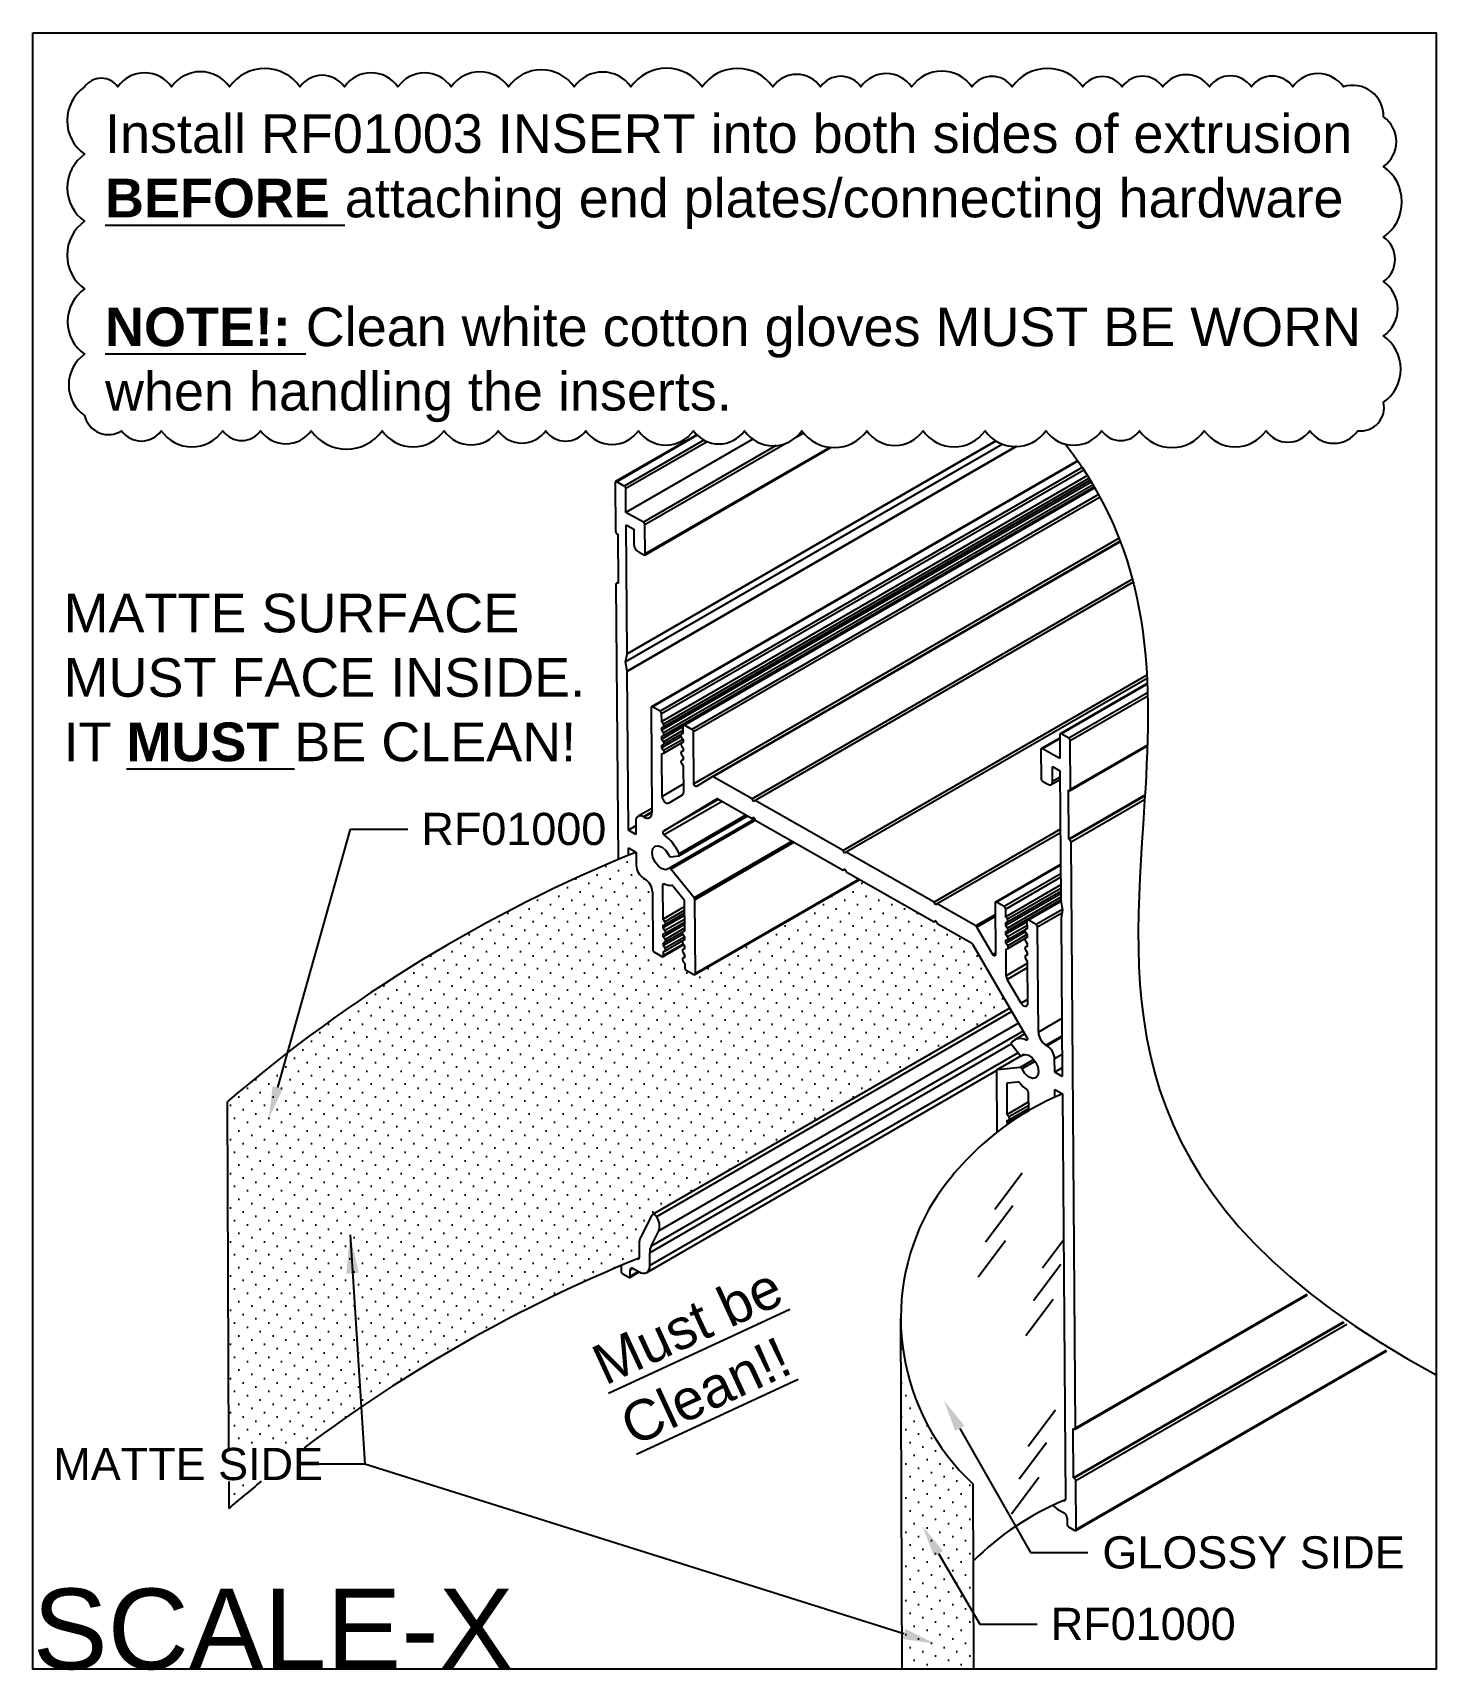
# Model space of a CAD drawing. Extents: x 0 to 6.54, y -7.63 to 0.
import ezdxf
from ezdxf import colors
from ezdxf.entities.mleader import LeaderData, LeaderLine
from ezdxf.math import Vec2, Vec3

# ---------------------------------------------------------------- set-up
doc = ezdxf.new("R2010")
doc.units = 0
doc.header["$LTSCALE"] = 0.5
doc.header["$MEASUREMENT"] = 0
for name, color, linetype in [('Dimension', 10, 'CONTINUOUS'), ('FAB DWG', 221, 'CONTINUOUS'), ('Hardware', 242, 'CONTINUOUS'), ('Housing', 150, 'CONTINUOUS')]:
    doc.layers.add(name, color=color, linetype=linetype)
doc.layers.add('Text-Unprinted', color=131, linetype='CONTINUOUS', plot=False)
doc.styles.add('LSAD_Standard', font='arial.ttf')
doc.styles.get("Standard").update_dxf_attribs({"font": 'arial.ttf'})
doc.dimstyles.get("Standard").update_dxf_attribs({"dimtxt": 0.18, "dimasz": 0.18, "dimexe": 0.18, "dimexo": 0.0625, "dimgap": 0.09, "dimtad": 0, "dimtih": 1, "dimtoh": 1, "dimdec": 4, "dimzin": 0, "dimdsep": 46, "dimtxsty": 'Standard', "dimcen": 0.09, "dimadec": 0, "dimazin": 0, "dimtfac": 1, "dimtdec": 4, "dimtofl": 0, "dimtmove": 0, "dimatfit": 3, "dimfxl": 1, "dimtolj": 1, "dimtzin": 0, "dimarcsym": 0})
pattern_1 = [(45, (1545.573763, -641.432466), (-0.0198873782, 0.0596621347), [0, -0.05625])]

msp = doc.modelspace()

# ---------------------------------------------------------------- hatches: boundary and pattern name
at = {"layer": 'Hardware', "ltscale": 0.5, "transparency": 16777216}
h = msp.add_hatch(dxfattribs=at)
h.set_pattern_fill('DOTS', color=256, scale=0.9, angle=45)
h.set_pattern_definition(pattern_1)
h.paths.add_polyline_path([(2.8195, -3.8141, 0.081452), (0.907, -4.9805), (0.9142, -6.8749, -0.081169), (2.8195, -5.7115)])
h = msp.add_hatch(dxfattribs=at)
h.set_pattern_fill('DOTS', color=256, scale=0.9, angle=45)
h.set_pattern_definition(pattern_1)
h.paths.add_polyline_path([(4.5543, -4.5441), (4.381, -4.2458), (4.3759, -4.2405), (3.8545, -3.9447), (3.0863, -4.388), (3.0819, -4.3881), (2.8884, -4.2782), (2.8884, -4.0031), (2.8485, -3.9396), (2.8195, -3.9064), (2.8195, -5.7115), (2.8266, -5.7118), (2.8266, -5.7073), (2.8261, -5.6431), (2.8324, -5.6122), (2.8867, -5.5069)])
h = msp.add_hatch(dxfattribs=at)
h.set_pattern_fill('DOTS', color=256, scale=0.9, angle=45)
h.set_pattern_definition([(45, (1539.573763, -641.432466), (-0.0198873782, 0.0596621347), [0, -0.05625])])
edge = h.paths.add_edge_path()
edge.add_arc((4.2976, -7.8676), 0.26, 69.81825, 110.18175)
edge.add_arc((4.1301, -7.7212), 0.1248, 51.42047, 128.57953)
edge.add_line((4.0523, -7.6236), (4.0462, -5.9967))
edge.add_arc((5.0999, -5.9889), 1.0538, 180.42545, 227.01326)
edge.add_line((4.3815, -6.7597), (4.3873, -7.6236))

# ---------------------------------------------------------------- linework, layer by layer
at = {"layer": 'Dimension', "transparency": 16777216}
msp.add_open_spline([(4.8141, -1.9171), (5.2537, -2.4884), (5.1566, -3.9732), (5.0595, -5.458), (6.5419, -6.2521)], degree=3, knots=[0.344981, 0.344981, 0.344981, 0.344981, 1, 1.966926, 1.966926, 1.966926, 1.966926], dxfattribs=at)
at = {"layer": 'FAB DWG', "transparency": 16777216}
msp.add_lwpolyline([(0.242, -0.252, 0.520567), (0.242, -0.5662, 0.520567), (0.242, -0.8782, 0.520567), (0.242, -1.1936, 0.520567), (0.242, -1.4981, 0.520567), (0.242, -1.7835, 0.520567), (0.4145, -1.8541, 0.520567), (0.5987, -1.8541, 0.520567), (0.8859, -1.8541, 0.520567), (1.0623, -1.8541, 0.520567), (1.2978, -1.8541, 0.520567), (1.6283, -1.8541, 0.520567), (1.917, -1.8541, 0.520567), (2.1699, -1.8541, 0.520567), (2.3908, -1.8541, 0.520567), (2.5773, -1.8541, 0.520567), (2.8231, -1.8541, 0.520567), (3.0796, -1.8541, 0.520567), (3.3169, -1.8541, 0.520567), (3.5853, -1.8541, 0.520567), (3.8871, -1.8541, 0.520567), (4.15, -1.8541, 0.520567), (4.4393, -1.8541, 0.520567), (4.7223, -1.8541, 0.520567), (4.982, -1.8541, 0.520567), (5.1593, -1.8541, 0.520567), (5.4606, -1.8541, 0.520567), (5.7485, -1.8541, 0.520567), (5.9525, -1.8541, 0.520567), (6.1765, -1.8541, 0.520567), (6.296, -1.7217, 0.520567), (6.296, -1.4128, 0.520567), (6.296, -1.1592, 0.520567), (6.296, -0.952, 0.520567), (6.296, -0.6229, 0.520567), (6.296, -0.392, 0.520567), (6.1089, -0.252, 0.520567), (5.8729, -0.252, 0.520567), (5.6805, -0.252, 0.520567), (5.4844, -0.252, 0.520567), (5.2671, -0.252, 0.520567), (5.0774, -0.252, 0.520567), (4.8943, -0.252, 0.520567), (4.5652, -0.252, 0.520567), (4.3776, -0.252, 0.520567), (4.0966, -0.252, 0.520567), (3.8605, -0.252, 0.520567), (3.6716, -0.252, 0.520567), (3.4498, -0.252, 0.520567), (3.1206, -0.252, 0.520567), (2.7881, -0.252, 0.520567), (2.5238, -0.252, 0.520567), (2.218, -0.252, 0.520567), (1.9503, -0.252, 0.520567), (1.7021, -0.252, 0.520567), (1.4524, -0.252, 0.520567), (1.2457, -0.252, 0.520567), (0.9172, -0.252, 0.520567), (0.6468, -0.252, 0.520567), (0.3967, -0.252, 0.520567)], format="xyb", close=True, dxfattribs=at)
at = {"layer": 'Hardware', "ltscale": 0.5, "transparency": 16777216}
for p, q in [((0.907, -4.9805), (0.9132, -6.592)), ((4.6115, -5.313), (4.4841, -5.4828)), ((4.569, -5.4651), (4.4416, -5.6349)), ((4.5336, -5.6278), (4.4062, -5.7976)), ((4.8042, -5.6259), (4.7066, -5.7561)), ((4.7915, -5.7384), (4.6641, -5.9082)), ((4.7561, -5.9011), (4.6287, -6.0709)), ((4.0523, -7.6236), (4.0462, -5.9889)), ((4.7672, -6.4166), (4.6398, -6.5864)), ((4.7248, -6.5687), (4.5973, -6.7385)), ((0.9138, -6.7488), (0.9142, -6.8749)), ((4.3815, -6.7597), (4.3847, -7.6236)), ((4.6894, -6.7314), (4.5619, -6.9012))]:
    msp.add_line(p, q, dxfattribs=at)
for centre, radius, start, end in [((5.4194, -10.2284), 6.9212, 112.12812, 130.68993), ((5.3018, -6.1555), 1.3117, 112.5323, 149.18548), ((5.0999, -5.9889), 1.0538, 151.34658, 227.01326), ((5.4266, -12.1229), 6.9212, 112.12812, 126.953), ((5.4266, -12.1229), 6.9212, 129.06103, 130.68993), ((5.3088, -8.0499), 1.3117, 112.5323, 134.9062)]:
    msp.add_arc(centre, radius, start, end, dxfattribs=at)
at = {"layer": 'Housing', "linetype": 'Continuous', "transparency": 16777216}
for p, q in [((3.0953, -1.8729), (2.717, -2.0913)), ((3.0974, -1.875), (2.7219, -2.0918)), ((3.1281, -1.8978), (2.7573, -2.1118)), ((3.1435, -1.9052), (2.7644, -2.124)), ((3.3561, -1.8936), (2.7652, -2.2348)), ((4.4899, -1.902), (2.7701, -2.8948)), ((4.4887, -1.9012), (2.7702, -2.8933)), ((3.5941, -1.8657), (3.548, -1.8923)), ((3.5854, -1.8543), (3.585, -1.8546)), ((4.5197, -1.9166), (2.7636, -2.9304)), ((4.5823, -1.9278), (2.7706, -2.9736)), ((4.5855, -1.9277), (2.7708, -2.9753)), ((3.4659, -1.9233), (2.8465, -2.2809)), ((2.8526, -2.4331), (3.7205, -1.932)), ((3.5171, -1.9101), (2.8537, -2.2931)), ((3.7154, -1.9315), (2.8547, -2.4284)), ((4.8703, -1.9939), (2.884, -3.1406)), ((4.8719, -1.9963), (2.8889, -3.1411)), ((4.8916, -2.0254), (2.9243, -3.1611)), ((4.8994, -2.0372), (2.9314, -3.1733)), ((2.7149, -2.096), (2.7166, -2.3223)), ((2.7573, -2.1118), (2.7219, -2.0918)), ((2.7652, -2.2348), (2.7644, -2.124)), ((4.916, -2.0631), (2.9317, -3.2086)), ((4.9347, -2.0935), (2.932, -3.2496)), ((4.9236, -2.0754), (2.9396, -3.2208)), ((4.9421, -2.1059), (2.9399, -3.2618)), ((2.9401, -3.2331), (4.9294, -2.0848)), ((2.9404, -3.2741), (4.9476, -2.1154)), ((4.9493, -2.1183), (3.0325, -3.2248)), ((4.9507, -2.1208), (3.0374, -3.2253)), ((4.9679, -2.1513), (3.0728, -3.2454)), ((4.9747, -2.1637), (3.0799, -3.2576)), ((2.8465, -2.2809), (2.7652, -2.2348)), ((2.7237, -2.3345), (2.7273, -2.3365)), ((2.7273, -2.3365), (2.729, -2.5661)), ((2.7657, -2.2922), (2.801, -2.3122)), ((2.7702, -2.8933), (2.7657, -2.2922)), ((2.801, -2.3122), (2.8015, -2.3819)), ((2.8547, -2.4284), (2.8537, -2.2931)), ((5.0632, -2.3546), (3.0817, -3.4985)), ((2.8229, -2.4186), (2.8477, -2.4326)), ((5.0687, -2.3689), (3.1669, -3.4667)), ((5.0697, -2.3716), (3.1719, -3.4671)), ((2.7184, -2.5683), (2.7281, -3.8519)), ((2.7289, -2.5588), (2.7205, -2.5637)), ((2.729, -2.5621), (2.7255, -2.5641)), ((2.729, -2.5661), (2.7255, -2.5641)), ((5.1257, -2.546), (3.3526, -3.5696)), ((5.1293, -2.5601), (3.3667, -3.5776)), ((2.7636, -2.9304), (2.7701, -2.8948)), ((2.7706, -2.9736), (2.7636, -2.9304)), ((2.7764, -3.715), (2.7708, -2.9753)), ((5.1931, -2.9927), (3.7768, -3.8102)), ((5.1939, -3.0084), (3.791, -3.8183)), ((5.1949, -3.0319), (4.7887, -3.2664)), ((5.1951, -3.0352), (4.7936, -3.2669)), ((5.1964, -3.0748), (4.829, -3.2869)), ((5.1968, -3.0909), (4.8361, -3.2992)), ((2.8819, -3.1453), (2.8856, -3.634)), ((2.9243, -3.1611), (2.8889, -3.1411)), ((2.9317, -3.2086), (2.9314, -3.1733)), ((2.9396, -3.2208), (2.9317, -3.2086)), ((2.9319, -3.2365), (2.9397, -3.2333)), ((2.932, -3.2496), (2.9319, -3.2365)), ((2.9399, -3.2618), (2.932, -3.2496)), ((2.9322, -3.2775), (2.94, -3.2743)), ((2.9323, -3.2906), (2.9322, -3.2775)), ((3.0304, -3.234), (2.9323, -3.2906)), ((3.0225, -3.2798), (2.9326, -3.3316)), ((3.0306, -3.2506), (2.9402, -3.3028)), ((2.9407, -3.3151), (3.0306, -3.2632)), ((3.0307, -3.2634), (3.0224, -3.2682)), ((3.0307, -3.2635), (3.0228, -3.268)), ((3.0307, -3.2648), (3.0228, -3.268)), ((3.0304, -3.2295), (3.0307, -3.2648)), ((3.0728, -3.2454), (3.0374, -3.2253)), ((3.0817, -3.4985), (3.0799, -3.2576)), ((4.7866, -3.2711), (4.7875, -3.3818)), ((4.829, -3.2869), (4.7936, -3.2669)), ((2.9402, -3.3028), (2.9323, -3.2906)), ((2.9325, -3.3185), (2.9403, -3.3153)), ((2.9326, -3.3316), (2.9325, -3.3185)), ((2.9405, -3.3438), (2.9326, -3.3316)), ((2.9328, -3.3595), (2.9406, -3.3563)), ((3.0304, -3.2919), (2.9405, -3.3438)), ((2.941, -3.3561), (3.031, -3.3042)), ((3.031, -3.3044), (3.0227, -3.3092)), ((3.0229, -3.2805), (3.0309, -3.2927)), ((3.0313, -3.3454), (3.0231, -3.3502)), ((3.031, -3.3045), (3.0232, -3.309)), ((3.031, -3.3058), (3.0232, -3.309)), ((3.0233, -3.3215), (3.0312, -3.3337)), ((3.0313, -3.3455), (3.0235, -3.35)), ((3.0313, -3.3468), (3.0235, -3.35)), ((3.0309, -3.2927), (3.031, -3.3058)), ((3.0312, -3.3337), (3.0313, -3.3468)), ((4.6991, -3.3399), (4.7002, -3.4752)), ((4.7867, -3.2858), (4.7012, -3.3352)), ((4.7868, -3.2891), (4.7062, -3.3357)), ((4.7875, -3.3818), (4.7062, -3.3357)), ((4.8358, -3.5301), (5.1952, -3.3227)), ((4.8378, -3.5255), (4.8361, -3.2992)), ((5.1953, -3.3191), (4.8378, -3.5255)), ((2.9343, -3.5581), (2.9328, -3.3595)), ((3.0316, -3.3865), (3.0234, -3.3912)), ((3.0236, -3.3626), (3.0315, -3.3747)), ((3.0316, -3.3865), (3.0238, -3.391)), ((3.0316, -3.3878), (3.0238, -3.391)), ((3.0239, -3.4036), (3.0318, -3.4157)), ((3.0315, -3.3747), (3.0316, -3.3878)), ((3.0318, -3.4157), (3.0327, -3.5398)), ((4.7525, -3.4191), (4.7879, -3.4392)), ((4.7531, -3.4889), (4.7525, -3.4191)), ((3.0324, -3.5014), (2.9343, -3.5581)), ((3.1669, -3.4667), (3.0938, -3.5111)), ((3.3526, -3.5696), (3.1719, -3.4671)), ((4.7073, -3.4874), (4.732, -3.5014)), ((4.7469, -3.5028), (4.7882, -3.4789)), ((4.7881, -3.4686), (4.7531, -3.4889)), ((4.7879, -3.4392), (4.7924, -4.0411)), ((2.9397, -3.7202), (3.1883, -3.5692)), ((3.1969, -3.5717), (2.9397, -3.7202)), ((3.2132, -3.5809), (2.9438, -3.7364)), ((3.0277, -3.5513), (2.9646, -3.5896)), ((3.1933, -3.5696), (3.3533, -3.6604)), ((3.3597, -3.5818), (3.3526, -3.5696)), ((3.3667, -3.5776), (3.3597, -3.5818)), ((3.7768, -3.8102), (3.3667, -3.5776)), ((4.8273, -3.5277), (4.8308, -3.5297)), ((4.829, -3.7573), (4.8273, -3.5277)), ((5.1839, -3.5524), (4.829, -3.7573)), ((5.1837, -3.5566), (4.8326, -3.7593)), ((5.1826, -3.5735), (4.8397, -3.7715)), ((2.8854, -3.6134), (2.8216, -3.6503)), ((2.8856, -3.6299), (2.8463, -3.6526)), ((2.8505, -3.655), (2.8463, -3.6526)), ((2.8856, -3.6348), (2.8505, -3.655)), ((3.0118, -3.8346), (3.3332, -3.649)), ((3.3249, -3.6443), (3.0126, -3.8246)), ((3.3533, -3.6604), (3.3603, -3.6562)), ((3.3604, -3.6563), (3.3533, -3.6604)), ((3.3603, -3.6562), (3.3674, -3.6684)), ((2.8114, -3.6948), (2.7764, -3.715)), ((2.8117, -3.735), (2.7764, -3.715)), ((2.8113, -3.6735), (2.8117, -3.735)), ((3.3643, -3.6631), (2.9655, -3.8933)), ((3.3686, -3.6691), (2.974, -3.8968)), ((3.3674, -3.6684), (3.7775, -3.901)), ((4.7899, -3.7109), (4.2011, -4.0509)), ((4.7901, -3.7271), (4.2152, -4.0589)), ((2.7769, -3.7969), (2.8123, -3.817)), ((2.7771, -3.8315), (2.7769, -3.7969)), ((3.5394, -3.766), (3.0822, -4.0299)), ((3.5492, -3.7715), (3.0858, -4.039)), ((3.784, -3.8225), (3.7768, -3.8102)), ((4.8326, -3.7593), (4.829, -3.7573)), ((4.8602, -6.5007), (4.8397, -3.7715)), ((2.8123, -3.817), (2.8128, -3.8786)), ((2.9736, -3.8388), (3.0103, -3.835)), ((3.791, -3.8183), (3.784, -3.8225)), ((4.2011, -4.0509), (3.791, -3.8183)), ((4.7912, -3.875), (4.4876, -4.0502)), ((4.7912, -3.8783), (4.4926, -4.0507)), ((2.8485, -3.9396), (2.8527, -3.942)), ((2.9446, -3.9658), (2.9374, -3.9699)), ((3.0822, -4.0299), (2.974, -3.8968)), ((3.0863, -4.3882), (3.8545, -3.9447)), ((3.8515, -3.943), (3.0884, -4.3835)), ((3.7775, -3.901), (3.7845, -3.8969)), ((3.7846, -3.897), (3.7775, -3.901)), ((3.7845, -3.8969), (3.7917, -3.9091)), ((3.7917, -3.9091), (4.2018, -4.1417)), ((4.7915, -3.9186), (4.5279, -4.0707)), ((4.7916, -3.9348), (4.5351, -4.083)), ((2.8884, -4.0031), (2.8904, -4.2712)), ((2.9386, -4.1296), (2.9374, -3.9699)), ((2.9853, -3.9763), (3.0365, -4.0394)), ((3.0365, -4.0394), (3.0376, -4.1857)), ((3.0884, -4.3835), (3.0858, -4.039)), ((4.7919, -3.9701), (4.5353, -4.1182)), ((4.7922, -4.0111), (4.5356, -4.1593)), ((4.792, -3.9868), (4.5433, -4.1304)), ((4.7923, -4.0278), (4.5436, -4.1714)), ((4.5438, -4.1427), (4.7921, -3.9994)), ((4.5441, -4.1837), (4.7924, -4.0404)), ((4.7926, -4.0428), (4.7998, -4.087)), ((3.0367, -4.0729), (2.9386, -4.1296)), ((3.037, -4.1139), (2.9389, -4.1706)), ((3.0369, -4.0895), (2.9465, -4.1417)), ((2.947, -4.154), (3.037, -4.1021)), ((4.2082, -4.0631), (4.2011, -4.0509)), ((4.2152, -4.0589), (4.2082, -4.0631)), ((4.3959, -4.1614), (4.2152, -4.0589)), ((4.486, -4.1094), (4.3959, -4.1614)), ((4.486, -4.1175), (4.4009, -4.1666)), ((4.4856, -4.0549), (4.4874, -4.2958)), ((4.5279, -4.0707), (4.4926, -4.0507)), ((4.5353, -4.1182), (4.5351, -4.083)), ((4.5433, -4.1304), (4.5353, -4.1182)), ((4.7928, -4.044), (4.6361, -4.1345)), ((4.7933, -4.047), (4.6411, -4.1349)), ((4.7993, -4.084), (4.6764, -4.155)), ((4.7971, -4.1016), (4.6835, -4.1672)), ((4.7998, -4.087), (4.7932, -4.1232)), ((2.9465, -4.1417), (2.9386, -4.1296)), ((2.9388, -4.1574), (2.9466, -4.1542)), ((2.9389, -4.1706), (2.9388, -4.1574)), ((2.9468, -4.1827), (2.9389, -4.1706)), ((2.9391, -4.1984), (2.9469, -4.1952)), ((3.0374, -4.1549), (2.9392, -4.2116)), ((3.0372, -4.1305), (2.9468, -4.1827)), ((3.0375, -4.1715), (2.9471, -4.2237)), ((2.9473, -4.195), (3.0373, -4.1431)), ((2.9476, -4.236), (3.0376, -4.1841)), ((3.0376, -4.1844), (3.0294, -4.1891)), ((3.0376, -4.1844), (3.0298, -4.1889)), ((3.0376, -4.1857), (3.0298, -4.1889)), ((4.2018, -4.1417), (4.2088, -4.1375)), ((4.2088, -4.1376), (4.2018, -4.1417)), ((4.2088, -4.1375), (4.2159, -4.1497)), ((4.2159, -4.1497), (4.3759, -4.2405)), ((4.4753, -4.2947), (4.4009, -4.1666)), ((4.5355, -4.1461), (4.5433, -4.1429)), ((4.5356, -4.1593), (4.5355, -4.1461)), ((4.5436, -4.1714), (4.5356, -4.1593)), ((4.5358, -4.1871), (4.5437, -4.1839)), ((4.5359, -4.2003), (4.5358, -4.1871)), ((4.6341, -4.1436), (4.5359, -4.2003)), ((4.6261, -4.1894), (4.5363, -4.2413)), ((4.6342, -4.1602), (4.5439, -4.2124)), ((4.5444, -4.2247), (4.6343, -4.1728)), ((4.6343, -4.1731), (4.6261, -4.1778)), ((4.6343, -4.1731), (4.6265, -4.1776)), ((4.6343, -4.1744), (4.6265, -4.1776)), ((4.6266, -4.1902), (4.6345, -4.2023)), ((4.6341, -4.1391), (4.6343, -4.1744)), ((4.6764, -4.155), (4.6411, -4.1349)), ((4.6872, -4.6559), (4.6835, -4.1672)), ((4.7931, -4.1248), (4.7986, -4.862)), ((2.9378, -4.304), (3.0341, -4.2484)), ((2.9392, -4.2116), (2.9391, -4.1984)), ((2.9471, -4.2237), (2.9392, -4.2116)), ((2.9394, -4.2394), (2.9472, -4.2362)), ((2.9395, -4.2526), (2.9394, -4.2394)), ((3.0294, -4.2007), (2.9395, -4.2526)), ((2.9475, -4.2647), (2.9395, -4.2526)), ((3.0324, -4.2459), (2.9399, -4.2993)), ((3.0373, -4.2128), (2.9475, -4.2647)), ((2.948, -4.2771), (3.0379, -4.2251)), ((3.0379, -4.2254), (3.0297, -4.2301)), ((3.0299, -4.2015), (3.0378, -4.2136)), ((3.0382, -4.2664), (3.03, -4.2711)), ((3.0379, -4.2254), (3.0301, -4.2299)), ((3.0379, -4.2267), (3.0301, -4.2299)), ((3.0302, -4.2425), (3.0381, -4.2546)), ((3.0382, -4.2664), (3.0304, -4.2709)), ((3.0382, -4.2677), (3.0304, -4.2709)), ((3.0378, -4.2136), (3.0379, -4.2267)), ((3.0381, -4.2546), (3.0382, -4.2677)), ((4.381, -4.2458), (4.634, -4.6813)), ((4.5439, -4.2124), (4.5359, -4.2003)), ((4.5362, -4.2281), (4.544, -4.2249)), ((4.5363, -4.2413), (4.5362, -4.2281)), ((4.5442, -4.2534), (4.5363, -4.2413)), ((4.5365, -4.2691), (4.5443, -4.2659)), ((4.5374, -4.3932), (4.5365, -4.2691)), ((4.634, -4.2015), (4.5442, -4.2534)), ((4.5447, -4.2657), (4.6346, -4.2138)), ((4.6346, -4.2141), (4.6264, -4.2188)), ((4.6349, -4.2551), (4.6267, -4.2598)), ((4.6346, -4.2141), (4.6268, -4.2186)), ((4.6346, -4.2154), (4.6268, -4.2186)), ((4.6269, -4.2312), (4.6348, -4.2433)), ((4.6349, -4.2551), (4.6271, -4.2596)), ((4.6349, -4.2564), (4.6271, -4.2596)), ((4.6272, -4.2722), (4.6351, -4.2843)), ((4.6345, -4.2023), (4.6346, -4.2154)), ((4.6348, -4.2433), (4.6349, -4.2564)), ((2.8975, -4.2834), (2.9329, -4.3035)), ((2.9397, -4.2804), (2.9475, -4.2773)), ((2.9399, -4.2993), (2.9397, -4.2804)), ((3.0385, -4.3074), (3.0303, -4.3121)), ((3.0305, -4.2835), (3.0384, -4.2956)), ((3.0385, -4.3074), (3.0307, -4.3119)), ((3.0385, -4.3087), (3.0307, -4.3119)), ((3.0308, -4.3245), (3.0387, -4.3366)), ((3.0384, -4.2956), (3.0385, -4.3087)), ((3.0387, -4.3366), (3.0389, -4.3555)), ((4.4873, -4.2878), (4.4753, -4.2947)), ((4.6355, -4.3366), (4.5374, -4.3932)), ((4.6352, -4.2961), (4.627, -4.3008)), ((4.6352, -4.2961), (4.6274, -4.3006)), ((4.6352, -4.2974), (4.6274, -4.3006)), ((4.6275, -4.3132), (4.6355, -4.3253)), ((4.6351, -4.2843), (4.6352, -4.2974)), ((4.6355, -4.3253), (4.6369, -4.5238)), ((3.046, -4.3677), (3.0814, -4.3877)), ((4.6357, -4.3569), (4.5426, -4.4106)), ((4.6068, -4.5211), (4.5426, -4.4106)), ((4.5543, -4.5441), (2.888, -5.506)), ((4.5633, -4.5596), (2.9068, -5.5158)), ((4.6368, -4.5038), (4.6068, -4.5211)), ((4.6167, -4.6516), (2.882, -5.653)), ((4.5947, -4.6136), (2.9188, -5.5811)), ((4.7966, -4.5928), (4.6872, -4.6559)), ((4.5614, -4.7107), (2.8757, -5.6839)), ((4.5644, -4.7165), (4.6016, -4.7622)), ((4.6242, -4.6645), (4.5744, -4.6933)), ((4.636, -4.6895), (4.63, -4.6929)), ((4.7972, -4.6741), (4.7229, -4.717)), ((4.7271, -4.7194), (4.7229, -4.717)), ((4.7972, -4.6789), (4.7271, -4.7194)), ((4.5934, -4.7522), (2.8761, -5.7436)), ((4.6072, -4.7661), (4.4935, -4.8317)), ((4.6077, -4.7662), (4.4949, -4.8313)), ((4.6657, -4.7835), (4.602, -4.8202)), ((4.61, -4.7657), (4.619, -4.7606)), ((4.6186, -4.7607), (4.6106, -4.7653)), ((4.6722, -4.7922), (4.6111, -4.8274)), ((4.7978, -4.7602), (4.7628, -4.7805)), ((4.7633, -4.842), (4.7628, -4.7805)), ((2.8616, -5.7761), (4.4915, -4.8352)), ((4.4914, -4.8364), (4.4936, -5.1224)), ((4.602, -4.8202), (4.4949, -4.8313)), ((4.7983, -4.8217), (4.7633, -4.842)), ((4.7986, -4.862), (4.7633, -4.842)), ((4.5412, -4.8928), (4.5919, -4.8876)), ((4.5423, -5.0392), (4.5412, -4.8928)), ((4.64, -4.9357), (4.6407, -5.0235)), ((4.7639, -4.924), (4.7991, -4.944)), ((4.7641, -4.9591), (4.7639, -4.924)), ((4.7991, -4.944), (4.8132, -6.8341)), ((4.6404, -4.9825), (4.5423, -5.0392)), ((4.6407, -5.0235), (4.5426, -5.0802)), ((4.6405, -4.9991), (4.5502, -5.0513)), ((4.5507, -5.0637), (4.6406, -5.0117)), ((4.5502, -5.0513), (4.5423, -5.0392)), ((4.5425, -5.067), (4.5503, -5.0639)), ((4.5426, -5.0802), (4.5425, -5.067)), ((4.5451, -5.0841), (4.5426, -5.0802)), ((2.8851, -5.5092), (2.8324, -5.6122)), ((2.8261, -5.6431), (2.8266, -5.7073)), ((2.882, -5.653), (2.9188, -5.5811)), ((2.8266, -5.7075), (2.8195, -5.7115)), ((2.8761, -5.7436), (2.8757, -5.6839)), ((2.7423, -5.7434), (2.7425, -5.7699)), ((2.7497, -5.7821), (2.778, -5.7981)), ((2.7829, -5.7986), (2.8272, -5.773)), ((2.799, -5.757), (2.7847, -5.7653)), ((2.785, -5.794), (2.7847, -5.7653)), ((2.8242, -5.7713), (2.785, -5.794)), ((2.7988, -5.7569), (2.827, -5.7729)), ((4.8582, -6.5054), (5.9415, -5.88)), ((5.939, -5.878), (4.8602, -6.5007)), ((6.1087, -6.0067), (4.8514, -6.7325)), ((6.1119, -6.0089), (4.8549, -6.7345)), ((6.1246, -6.0179), (4.8621, -6.7467)), ((4.8617, -6.9777), (6.3116, -6.1408)), ((6.3087, -6.139), (4.8638, -6.9731)), ((4.8497, -6.5029), (4.8532, -6.5049)), ((4.8514, -6.7325), (4.8497, -6.5029)), ((4.8549, -6.7345), (4.8514, -6.7325)), ((4.8638, -6.9731), (4.8621, -6.7467)), ((4.8132, -6.8343), (4.8062, -6.8383)), ((4.7786, -6.8799), (4.8069, -6.8959)), ((4.8214, -6.92), (4.8214, -6.9486)), ((4.8284, -6.9608), (4.8567, -6.9772))]:
    msp.add_line(p, q, dxfattribs=at)
at = {"layer": 'Housing', "linetype": 'Continuous', "transparency": 16777216, "flags": 128}
for points in [[(2.9397, -3.2333), (2.9407, -3.2326), (2.9415, -3.2316), (2.942, -3.2302), (2.9422, -3.2285), (2.942, -3.2266), (2.9415, -3.2246), (2.9407, -3.2227), (2.9396, -3.2208)], [(2.94, -3.2743), (2.9411, -3.2736), (2.9418, -3.2726), (2.9423, -3.2712), (2.9425, -3.2695), (2.9423, -3.2676), (2.9418, -3.2656), (2.941, -3.2637), (2.9399, -3.2618)], [(3.0228, -3.268), (3.0218, -3.2687), (3.021, -3.2697), (3.0205, -3.2712), (3.0204, -3.2728), (3.0206, -3.2747), (3.0211, -3.2767), (3.0219, -3.2787), (3.0229, -3.2805)], [(2.9403, -3.3153), (2.9414, -3.3146), (2.9422, -3.3136), (2.9426, -3.3122), (2.9428, -3.3105), (2.9426, -3.3086), (2.9421, -3.3066), (2.9413, -3.3047), (2.9402, -3.3028)], [(2.9406, -3.3563), (2.9417, -3.3557), (2.9425, -3.3546), (2.9429, -3.3532), (2.9431, -3.3515), (2.9429, -3.3496), (2.9424, -3.3476), (2.9416, -3.3457), (2.9405, -3.3438)], [(3.0232, -3.309), (3.0221, -3.3097), (3.0213, -3.3107), (3.0208, -3.3122), (3.0207, -3.3138), (3.0209, -3.3157), (3.0214, -3.3177), (3.0222, -3.3197), (3.0233, -3.3215)], [(3.0235, -3.35), (3.0224, -3.3507), (3.0216, -3.3517), (3.0211, -3.3532), (3.021, -3.3548), (3.0212, -3.3567), (3.0217, -3.3587), (3.0225, -3.3607), (3.0236, -3.3626)], [(3.0238, -3.391), (3.0227, -3.3917), (3.0219, -3.3928), (3.0214, -3.3942), (3.0213, -3.3958), (3.0215, -3.3977), (3.022, -3.3997), (3.0228, -3.4017), (3.0239, -3.4036)], [(3.0938, -3.5111), (3.0922, -3.5116), (3.0902, -3.5113), (3.0882, -3.5103), (3.0861, -3.5086), (3.0843, -3.5063), (3.0829, -3.5037), (3.082, -3.5011), (3.0817, -3.4985)], [(2.9646, -3.5896), (2.9605, -3.5909), (2.9556, -3.5902), (2.9504, -3.5875), (2.9454, -3.5832), (2.9409, -3.5776), (2.9374, -3.5712), (2.9351, -3.5644), (2.9343, -3.5581)], [(2.9438, -3.7364), (2.9419, -3.7347), (2.9403, -3.7326), (2.939, -3.7302), (2.9381, -3.7277), (2.9377, -3.7253), (2.9379, -3.7231), (2.9385, -3.7214), (2.9397, -3.7202)], [(2.9649, -3.8937), (2.9514, -3.8993), (2.9344, -3.8955), (2.9166, -3.8829), (2.9013, -3.8636), (2.8908, -3.8409), (2.887, -3.8186), (2.8905, -3.8004), (2.9007, -3.7894), (2.9159, -3.7875), (2.9336, -3.7949), (2.9507, -3.8105), (2.9645, -3.8316)], [(3.0103, -3.835), (3.0115, -3.8347), (3.0125, -3.834), (3.0132, -3.833), (3.0137, -3.8316), (3.0138, -3.83), (3.0137, -3.8283), (3.0133, -3.8264), (3.0126, -3.8246)], [(2.9374, -3.9699), (2.9375, -3.9685), (2.9378, -3.9673), (2.9384, -3.9663), (2.9391, -3.9655), (2.9401, -3.965), (2.9411, -3.9648), (2.9423, -3.9649), (2.9435, -3.9653)], [(2.974, -3.8968), (2.9729, -3.8956), (2.9717, -3.8945), (2.9704, -3.8937), (2.9691, -3.8931), (2.9679, -3.8928), (2.9668, -3.8928), (2.9658, -3.8931), (2.9649, -3.8937)], [(2.9466, -4.1542), (2.9477, -4.1536), (2.9485, -4.1525), (2.9489, -4.1511), (2.9491, -4.1494), (2.9489, -4.1475), (2.9484, -4.1456), (2.9476, -4.1436), (2.9465, -4.1417)], [(2.9469, -4.1952), (2.948, -4.1946), (2.9488, -4.1935), (2.9493, -4.1921), (2.9494, -4.1904), (2.9492, -4.1885), (2.9487, -4.1866), (2.9479, -4.1846), (2.9468, -4.1827)], [(3.0298, -4.1889), (3.0287, -4.1896), (3.0279, -4.1907), (3.0275, -4.1921), (3.0273, -4.1937), (3.0275, -4.1956), (3.028, -4.1976), (3.0288, -4.1996), (3.0299, -4.2015)], [(4.5433, -4.1429), (4.5444, -4.1423), (4.5452, -4.1412), (4.5457, -4.1398), (4.5458, -4.1381), (4.5456, -4.1362), (4.5451, -4.1342), (4.5443, -4.1323), (4.5433, -4.1304)], [(4.5437, -4.1839), (4.5447, -4.1833), (4.5455, -4.1822), (4.546, -4.1808), (4.5461, -4.1791), (4.546, -4.1772), (4.5454, -4.1752), (4.5446, -4.1733), (4.5436, -4.1714)], [(4.6265, -4.1776), (4.6255, -4.1783), (4.6247, -4.1794), (4.6242, -4.1808), (4.624, -4.1824), (4.6242, -4.1843), (4.6247, -4.1863), (4.6255, -4.1883), (4.6266, -4.1902)], [(2.9472, -4.2362), (2.9483, -4.2356), (2.9491, -4.2345), (2.9496, -4.2331), (2.9497, -4.2314), (2.9495, -4.2295), (2.949, -4.2276), (2.9482, -4.2256), (2.9471, -4.2237)], [(2.9475, -4.2773), (2.9486, -4.2766), (2.9494, -4.2755), (2.9499, -4.2741), (2.95, -4.2724), (2.9498, -4.2705), (2.9493, -4.2686), (2.9485, -4.2666), (2.9475, -4.2647)], [(3.0301, -4.2299), (3.029, -4.2306), (3.0282, -4.2317), (3.0278, -4.2331), (3.0276, -4.2348), (3.0278, -4.2366), (3.0283, -4.2386), (3.0291, -4.2406), (3.0302, -4.2425)], [(3.0304, -4.2709), (3.0293, -4.2716), (3.0286, -4.2727), (3.0281, -4.2741), (3.0279, -4.2758), (3.0281, -4.2776), (3.0286, -4.2796), (3.0294, -4.2816), (3.0305, -4.2835)], [(4.544, -4.2249), (4.545, -4.2243), (4.5458, -4.2232), (4.5463, -4.2218), (4.5464, -4.2201), (4.5463, -4.2182), (4.5458, -4.2163), (4.5449, -4.2143), (4.5439, -4.2124)], [(4.5443, -4.2659), (4.5453, -4.2653), (4.5461, -4.2642), (4.5466, -4.2628), (4.5468, -4.2611), (4.5466, -4.2592), (4.5461, -4.2573), (4.5453, -4.2553), (4.5442, -4.2534)], [(4.6268, -4.2186), (4.6258, -4.2193), (4.625, -4.2204), (4.6245, -4.2218), (4.6243, -4.2234), (4.6245, -4.2253), (4.625, -4.2273), (4.6258, -4.2293), (4.6269, -4.2312)], [(4.6271, -4.2596), (4.6261, -4.2603), (4.6253, -4.2614), (4.6248, -4.2628), (4.6246, -4.2644), (4.6248, -4.2663), (4.6253, -4.2683), (4.6261, -4.2703), (4.6272, -4.2722)], [(3.0307, -4.3119), (3.0296, -4.3126), (3.0289, -4.3137), (3.0284, -4.3151), (3.0282, -4.3168), (3.0284, -4.3186), (3.0289, -4.3206), (3.0297, -4.3226), (3.0308, -4.3245)], [(4.4874, -4.2958), (4.4871, -4.298), (4.4862, -4.2997), (4.4848, -4.3007), (4.4831, -4.3009), (4.481, -4.3003), (4.479, -4.299), (4.477, -4.2971), (4.4753, -4.2947)], [(4.6274, -4.3006), (4.6264, -4.3013), (4.6256, -4.3024), (4.6251, -4.3038), (4.625, -4.3055), (4.6251, -4.3073), (4.6256, -4.3093), (4.6265, -4.3113), (4.6275, -4.3132)], [(4.6369, -4.5238), (4.6362, -4.5293), (4.634, -4.5335), (4.6306, -4.536), (4.6261, -4.5366), (4.6211, -4.5351), (4.6159, -4.5319), (4.611, -4.5271), (4.6068, -4.5211)], [(4.634, -4.6813), (4.6351, -4.6837), (4.6359, -4.6862), (4.636, -4.6886), (4.6357, -4.6906), (4.6349, -4.6921), (4.6336, -4.6931), (4.6319, -4.6933), (4.63, -4.6929)], [(4.6016, -4.7622), (4.6027, -4.7634), (4.6039, -4.7645), (4.6052, -4.7653), (4.6064, -4.7659), (4.6077, -4.7662), (4.6088, -4.7662), (4.6098, -4.7659), (4.6106, -4.7653)], [(4.6106, -4.7653), (4.6242, -4.7597), (4.6412, -4.7635), (4.6589, -4.7762), (4.6743, -4.7954), (4.6848, -4.8182), (4.6886, -4.8405), (4.6851, -4.8586), (4.6749, -4.8696), (4.6597, -4.8715), (4.642, -4.8641), (4.6248, -4.8485), (4.6111, -4.8274)], [(4.5503, -5.0639), (4.5513, -5.0632), (4.5521, -5.0621), (4.5526, -5.0607), (4.5528, -5.059), (4.5526, -5.0571), (4.5521, -5.0552), (4.5513, -5.0532), (4.5502, -5.0513)], [(2.9068, -5.5158), (2.9041, -5.5122), (2.9011, -5.5093), (2.8979, -5.507), (2.8947, -5.5056), (2.8917, -5.5051), (2.889, -5.5056), (2.8867, -5.5069), (2.8851, -5.5092)]]:
    msp.add_lwpolyline(points, dxfattribs=at)
at = {"layer": 'Housing', "linetype": 'Continuous', "transparency": 16777216}
for centre, radius, start, end in [((2.7192, -2.0952), 0.00437, 51.66862, 190.07256), ((2.749, -2.1248), 0.0154, 2.89225, 57.68466), ((2.8383, -2.2939), 0.0154, 2.89283, 57.68408), ((2.7319, -2.3215), 0.0154, 182.8924, 237.6845), ((2.8476, -2.3796), 0.0461, 182.89278, 237.68478), ((2.8504, -2.4292), 0.00437, 231.66834, 10.07572), ((2.7227, -2.5676), 0.00437, 51.66897, 190.0751), ((2.762, -2.8934), 0.00818, 349.93796, 0.70975), ((2.7598, -2.9755), 0.011, 0.64258, 9.48664), ((2.8862, -3.1445), 0.00437, 51.66601, 190.07517), ((2.9161, -3.1741), 0.0154, 2.8919, 57.68501), ((3.0347, -3.2287), 0.00437, 51.66881, 190.07452), ((3.0645, -3.2583), 0.0154, 2.89305, 57.68484), ((4.7909, -3.2703), 0.00437, 51.66664, 190.07455), ((4.7034, -3.3391), 0.00437, 51.66997, 190.0741), ((4.8208, -3.2999), 0.0154, 2.89225, 57.68466), ((3.1691, -3.4712), 0.00495, 54.73336, 115.62962), ((4.7155, -3.4744), 0.0154, 182.89342, 237.68348), ((4.7402, -3.4911), 0.0131, 231.6682, 10.07395), ((3.02, -3.5411), 0.0128, 307.00264, 5.96368), ((3.1904, -3.5737), 0.00495, 54.74218, 115.6208), ((4.8335, -3.5263), 0.00437, 231.66862, 10.07256), ((2.8328, -3.6697), 0.0218, 51.66837, 190.07367), ((2.8641, -3.6379), 0.0218, 231.66863, 10.0737), ((2.807, -3.914), 0.2241, 23.50944, 52.39051), ((4.8243, -3.7723), 0.0154, 2.894, 57.6829), ((2.8895, -3.8747), 0.0768, 182.89278, 237.68462), ((2.9749, -3.8277), 0.0111, 200.1422, 263.17753), ((2.8116, -4.0069), 0.0768, 2.89244, 57.68495), ((2.9761, -3.8931), 0.0792, 245.69351, 271.62905), ((2.9776, -3.9815), 0.00924, 34.11411, 85.13749), ((3.0704, -4.0398), 0.0154, 2.99695, 40.01766), ((4.8034, -4.041), 0.0109, 180.63128, 189.49937), ((4.4899, -4.0541), 0.00437, 51.6683, 190.07288), ((4.5197, -4.0837), 0.0154, 2.89265, 57.68426), ((4.3884, -4.1736), 0.0143, 28.96903, 58.41969), ((4.6384, -4.1383), 0.00437, 51.66995, 190.07412), ((4.6682, -4.168), 0.0154, 2.8922, 57.68568), ((4.8012, -4.1247), 0.00818, 169.93696, 180.71075), ((2.9057, -4.2705), 0.0154, 182.89281, 237.68459), ((4.3684, -4.2527), 0.0143, 28.97114, 58.41758), ((2.9356, -4.3001), 0.00437, 231.66848, 10.07414), ((3.0542, -4.3547), 0.0154, 182.89262, 237.68477), ((3.0841, -4.3843), 0.00437, 231.66848, 10.07414), ((4.5736, -4.3918), 0.0363, 182.32965, 211.25748), ((4.5724, -4.7083), 0.0114, 154.91383, 225.8621), ((4.6032, -4.744), 0.0577, 62.24889, 135.44411), ((4.764, -4.6521), 0.0768, 182.89259, 237.6849), ((4.6861, -4.7843), 0.0768, 2.89272, 57.68477), ((4.4958, -4.8356), 0.00444, 101.58729, 189.73306), ((4.6007, -4.8313), 0.0111, 20.14061, 83.17911), ((4.5915, -4.8964), 0.00882, 34.91731, 87.60872), ((4.7462, -4.7682), 0.1921, 219.85846, 234.1805), ((4.6245, -4.9366), 0.0156, 3.15955, 53.36592), ((2.8509, -5.5597), 0.0711, 342.54697, 38.14707), ((2.893, -5.6408), 0.067, 154.74495, 181.97978), ((2.8223, -5.7081), 0.00437, 231.66866, 10.07396), ((2.9426, -5.6816), 0.067, 154.74529, 181.97943), ((2.7579, -5.7691), 0.0154, 182.89334, 237.68405), ((2.7807, -5.7947), 0.00437, 231.66806, 10.07458), ((2.7933, -5.7637), 0.00874, 51.66834, 190.07427), ((2.846, -5.7489), 0.0306, 231.66878, 10.07385), ((4.8559, -6.5015), 0.00437, 231.66779, 10.07483), ((4.8467, -6.7475), 0.0154, 2.89222, 57.68511), ((4.8361, -6.7889), 0.1076, 221.68499, 237.68465), ((4.8089, -6.8349), 0.00437, 231.66398, 10.04733), ((4.7896, -6.9226), 0.0318, 4.75256, 57.20532), ((4.8367, -6.9479), 0.0154, 182.60548, 237.39452), ((4.8595, -6.9738), 0.00437, 230.79671, 9.21404)]:
    msp.add_arc(centre, radius, start, end, dxfattribs=at)
at = {"layer": 'Text-Unprinted', "transparency": 16777216}
msp.add_lwpolyline([(0, 0), (6.5419, 0), (6.5419, -7.6236), (0, -7.6236)], close=True, dxfattribs=at)

# ---------------------------------------------------------------- texts
at = {"layer": 'FAB DWG', "transparency": 16777216, "char_height": 0.18, "attachment_point": 1}
for s, width, insert in [('Install RF01003 INSERT into both sides of extrusion {\\fArial|b1|i0|c0|p34;\\LBEFORE }attaching end plates/connecting hardware\\P\\P{\\fArial|b1|i0|c0|p34;\\LNOTE!:} Clean white cotton gloves MUST BE WORN when handling the inserts. ', 6.17935, (0.337, -0.3799)), ('MATTE SURFACE MUST FACE INSIDE.\\PIT {\\fSansSerif|b1|i0|c2|p2;\\LMUST} BE CLEAN!', 2.72206, (0.144, -2.6135))]:
    msp.add_mtext_dynamic_manual_height_columns(s, width=width, gutter_width=0.625, heights=[0], dxfattribs=dict(at, insert=insert))
at = {"layer": 'FAB DWG', "transparency": 16777216, "insert": (2.5891, -6.1336), "char_height": 0.1875, "attachment_point": 1, "rotation": 24.80141}
msp.add_mtext_dynamic_manual_height_columns('{\\LMust be \\PClean!!}', width=0.88566, gutter_width=1, heights=[0.967], dxfattribs=at)
at = {"layer": 'Text-Unprinted', "ltscale": 0.5, "transparency": 16777216, "style": 'LSAD_Standard'}
msp.add_attdef('SCALE-X', (0, -7.6236), 'XEffectiveScaleFactor', height=0.375, dxfattribs=at)

# ---------------------------------------------------------------- leaders
at = {"layer": 'FAB DWG', "transparency": 16777216}
msp.add_leader([(1.4792, -5.5997), (1.5477, -6.6692)], dimstyle='Standard', override={"dimgap": 0.09, "dimtad": 0}, dxfattribs=at)
ml = msp.add_multileader_mtext('Standard', dxfattribs=at)
ml.set_content('RF01000', color=256)
ml.set_leader_properties()
ml.build(insert=Vec2(0, 0))
ml.multileader.update_dxf_attribs({"dogleg_length": 0.2666, "arrow_head_size": 0.15})
ctx = ml.context
ctx.base_point, ctx.char_height, ctx.arrow_head_size, ctx.landing_gap_size, ctx.plane_origin = Vec3(1.748, -3.7105), 0.15, 0.15, 0.09, Vec3(4.6852, -12.335)
ctx.text_align_type = 2
notes = []
notes.append((ctx, [(0, (1, 1, 0), (1.4814, -3.7105), (1, 0), 0.2666, [(0, [(1.101, -5.0587)], 0, [])])]))
ctx.mtext.insert, ctx.mtext.alignment, ctx.mtext.flow_direction = Vec3(2.6735, -3.6343), 3, 5
ml = msp.add_multileader_mtext('Standard', dxfattribs=at)
ml.set_content('GLOSSY SIDE', color=256)
ml.set_leader_properties()
ml.build(insert=Vec2(0, 0))
ml.multileader.update_dxf_attribs({"dogleg_length": 0.2666, "arrow_head_size": 0.15})
ctx = ml.context
ctx.base_point, ctx.char_height, ctx.arrow_head_size, ctx.landing_gap_size, ctx.plane_origin = Vec3(4.9179, -7.0811), 0.15, 0.15, 0.09, Vec3(17.2576, -15.4373)
ctx.text_align_type = 2
notes.append((ctx, [(0, (1, 1, 0), (4.6513, -7.0811), (1, 0), 0.2666, [(0, [(4.2469, -6.3716)], 0, [])])]))
ctx.mtext.insert, ctx.mtext.alignment, ctx.mtext.flow_direction = Vec3(6.3947, -7.0048), 3, 5
ml = msp.add_multileader_mtext('Standard', dxfattribs=at)
ml.set_content('MATTE SIDE', color=256)
ml.set_leader_properties()
ml.build(insert=Vec2(0, 0))
ml.multileader.update_dxf_attribs({"dogleg_length": 0.2666, "arrow_head_size": 0.15})
ctx = ml.context
ctx.base_point, ctx.char_height, ctx.arrow_head_size, ctx.landing_gap_size, ctx.plane_origin = Vec3(-0.1295, -6.6692), 0.15, 0.15, 0.09, Vec3(10.302, -15.6529)
ctx.text_align_type = 2
notes.append((ctx, [(1, (1, 1, 0), (1.5477, -6.6692), (-1, 0), 0.2666, [(0, [(4.2035, -7.5046)], 0, [])])]))
ctx.mtext.insert, ctx.mtext.alignment, ctx.mtext.flow_direction = Vec3(1.3531, -6.593), 3, 5
ml = msp.add_multileader_mtext('Standard', dxfattribs=at)
ml.set_content('RF01000', color=256)
ml.set_leader_properties()
ml.build(insert=Vec2(0, 0))
ml.multileader.update_dxf_attribs({"dogleg_length": 0.2666, "arrow_head_size": 0.15})
ctx = ml.context
ctx.base_point, ctx.char_height, ctx.arrow_head_size, ctx.landing_gap_size, ctx.plane_origin = Vec3(4.6815, -7.4141), 0.15, 0.15, 0.09, Vec3(7.6895, -16.1662)
ctx.text_align_type = 2
notes.append((ctx, [(0, (1, 1, 0), (4.4149, -7.4141), (1, 0), 0.2666, [(0, [(4.1461, -6.956)], 0, [])])]))
ctx.mtext.insert, ctx.mtext.alignment, ctx.mtext.flow_direction = Vec3(5.6071, -7.3378), 3, 5
for ctx, leaders in notes:
    for number, flags, end, landing, length, lines in leaders:
        leader = LeaderData()
        leader.index, (leader.has_last_leader_line, leader.has_dogleg_vector, leader.attachment_direction) = number, flags
        leader.last_leader_point, leader.dogleg_vector, leader.dogleg_length = Vec3(end), Vec3(landing), length
        for number, points, colour, breaks in lines:
            line = LeaderLine()
            line.index, line.vertices, line.color, line.breaks = number, Vec3.list(points), colors.encode_raw_color(colour), breaks
            leader.lines.append(line)
        ctx.leaders.append(leader)

doc.saveas('drawing.dxf')
